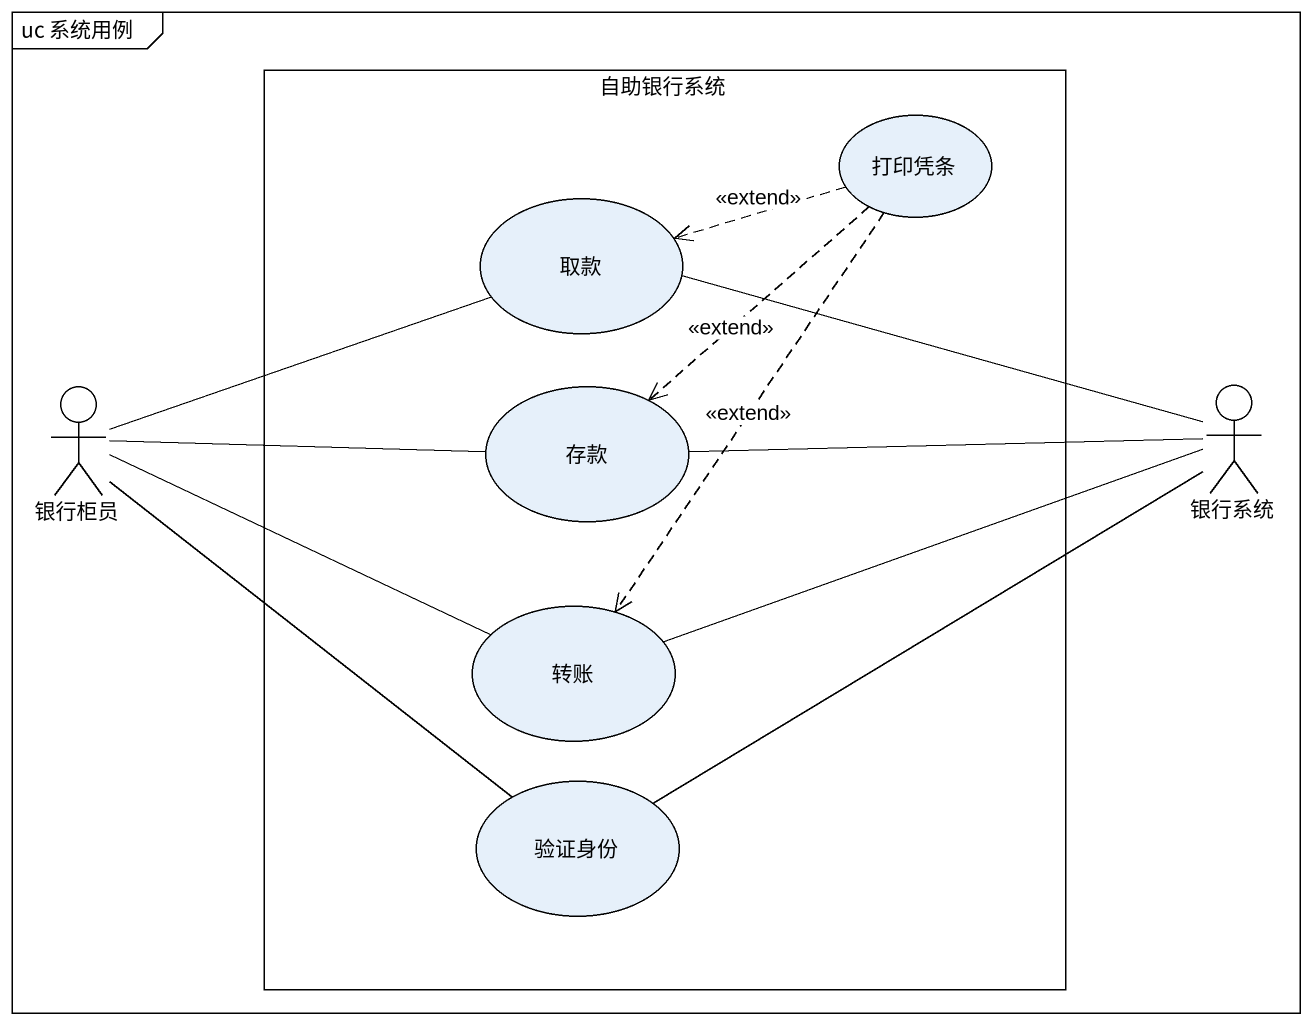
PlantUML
@startuml
mainframe uc 系统用例
rectangle 自助银行系统 {
  usecase 打印凭条
  usecase 取款
  usecase 存款
  usecase 转账
  usecase 验证身份
}
actor 银行柜员
actor 银行系统
打印凭条 .left.> 取款 : <<extend>>
打印凭条 ..> 存款 : <<extend>>
打印凭条 ..> 转账 : <<extend>>
取款 -right- 银行系统
银行柜员 -right- 取款
银行柜员 -right- 存款
银行柜员 -right- 转账
银行柜员 -- 验证身份
存款 -right- 银行系统
转账 -right- 银行系统
验证身份 -right- 银行系统
@enduml
